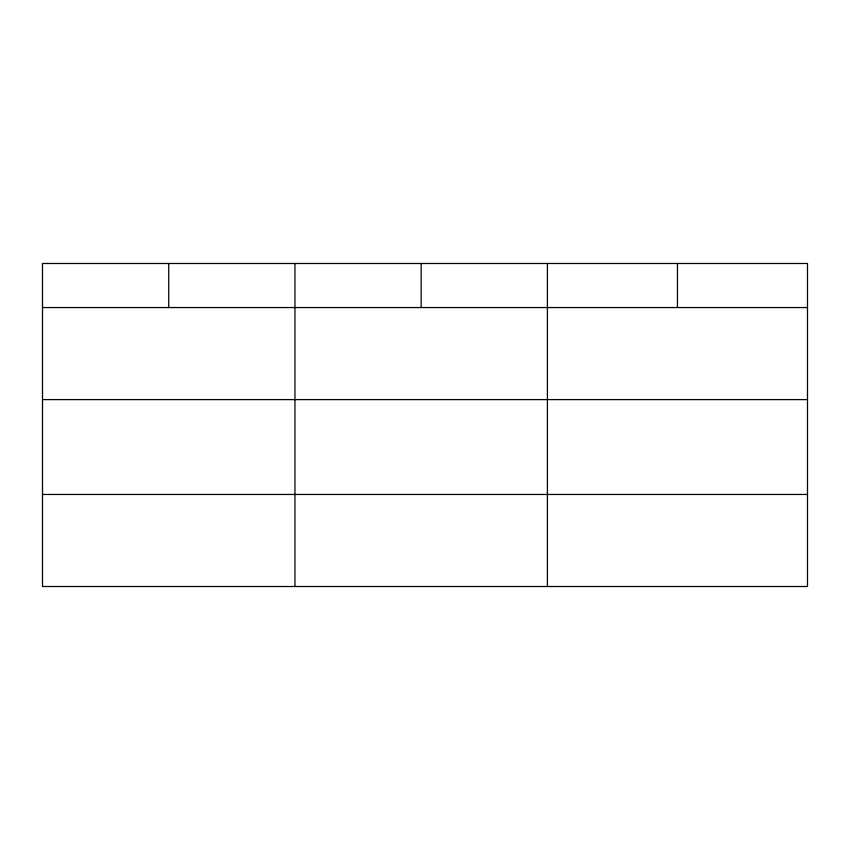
<?xml version="1.0" encoding="UTF-8"?>
<svg xmlns="http://www.w3.org/2000/svg" width="850" height="850" viewBox="0 0 850 850"><rect width="100%" height="100%" fill="white"/><g stroke="black" fill="none" stroke-linecap="round" stroke-linejoin="round"><path stroke-width="1.27" d="M42.5 307.551L807.5 307.551M42.5 399.606L807.5 399.606M42.5 494.456L807.5 494.456M677.45 263.489L677.45 307.551M547.4 263.489L547.4 586.511M421.175 263.489L421.175 307.551M294.95 263.489L294.95 586.511M168.725 263.489L168.725 307.551M807.5 263.489L42.5 263.489L42.5 586.511L807.5 586.511L807.5 263.489"/></g></svg>
